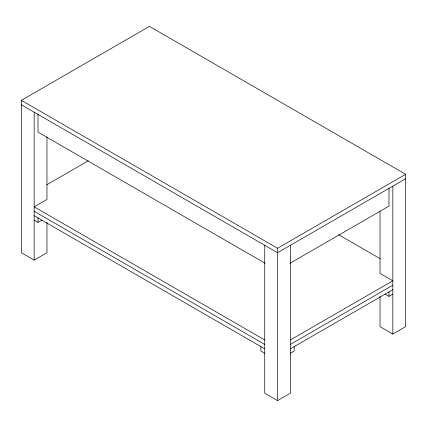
<?xml version="1.0" encoding="UTF-8"?>
<svg xmlns="http://www.w3.org/2000/svg" width="427" height="427" viewBox="0 0 427 427"><rect width="100%" height="100%" fill="white"/><g stroke="black" fill="none" stroke-linecap="round" stroke-linejoin="round"><path stroke-width="0.64" d="M46.97 222.355L46.97 252.699L34.16 260.096L21.35 252.699L21.35 100.345L149.45 26.383L405.65 174.301L405.65 326.655L392.84 334.053L380.03 326.655L380.03 296.311M46.826 184.742L88.277 160.808M34.16 220.156L38.003 222.376L41.846 220.156M21.35 100.345L277.55 248.258L405.65 174.301M405.65 178.737L277.55 252.699L21.35 104.78M289.97 263.278L388.997 206.102L388.997 188.232M290.36 339.967L392.84 280.801L380.03 273.408L380.03 211.408M290.36 344.408L392.84 285.241M290.36 348.843L392.84 289.677M290.36 353.278L294.203 351.063L294.203 346.623M385.154 294.112L388.997 296.333L392.84 294.112M264.74 245.301L264.74 393.219L277.55 400.617L290.36 393.219L290.36 245.301M338.654 234.727L380.158 258.687M265.124 263.272L38.003 132.146L38.003 114.271M264.74 339.967L34.16 206.844L46.97 199.446L46.97 136.827M34.16 211.28L264.74 344.408M34.16 215.72L264.74 348.843M264.74 353.278L260.897 351.063L260.897 346.623M392.84 186.135L392.84 334.053M388.997 291.897L388.997 296.333M277.55 248.258L277.55 400.617M38.003 217.935L38.003 222.376M34.16 112.178L34.16 260.096"/></g></svg>
